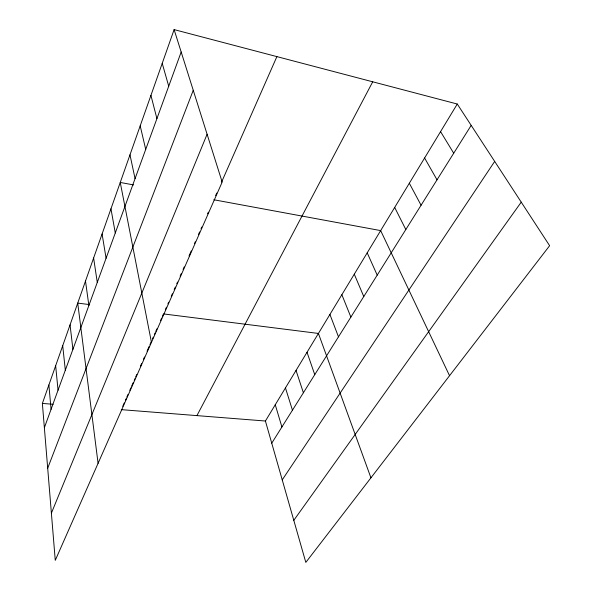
<?xml version="1.0" encoding="UTF-8"?>
<svg xmlns="http://www.w3.org/2000/svg" width="592" height="592" viewBox="0 0 592 592"><rect width="100%" height="100%" fill="white"/><g stroke="black" fill="none" stroke-linecap="round" stroke-linejoin="round"><path stroke-width="0.89" d="M174.115 29.6L222.178 182.07L55.263 560.343L42.372 403.426L174.115 29.6L457.268 104.029L549.628 245.695L305.82 562.4L265.416 421.016L457.268 104.029M44.37 427.713L181.174 52.007M47.693 468.198L193.244 90.287M51.386 513.16L207.096 134.243M122.773 406.282L124.261 402.915M125.371 400.392L126.111 398.712M126.858 397.025L127.968 394.501M129.818 390.306L130.921 387.804M131.661 386.132L133.126 382.795M134.236 380.293L134.969 378.621M135.709 376.949L136.811 374.447M140.474 366.137L141.569 363.643M143.397 359.492L144.5 356.998M147.053 351.197L149.251 346.224M149.976 344.566L151.071 342.08M152.536 338.772L153.261 337.114M154.357 334.628L155.089 332.97M155.822 331.313L156.917 328.826M160.565 320.546L161.66 318.059M162.393 316.402L163.488 313.915L318.422 333.444L370.932 477.818M165.331 309.727L166.441 307.211M167.921 303.859L168.661 302.186M171.243 296.318L172.353 293.81M174.203 289.614L175.313 287.09M176.793 283.731L177.533 282.058M180.123 276.175L181.233 273.659M183.083 269.456L184.201 266.925M189.033 255.959L191.26 250.897M194.546 243.453L195.271 241.81M198.52 234.432L199.6 231.975M201.051 228.697L201.768 227.054M207.6 213.83L208.332 212.173M215.651 195.56L216.761 193.044M221.563 182.144L276.893 56.617M196.936 415.614L372.716 81.8M271.75 443.171L471.188 125.371M282.236 479.875L494.683 161.416M293.795 520.324L521.234 202.146M42.372 403.426L53.154 404.277M121.293 409.649L265.416 421.016M89.658 304.606L77.73 303.104L98.08 463.299M133.629 184.933L120.25 182.454L151.448 342.361M213.808 199.756L380.663 230.599L449.543 375.705M440.566 131.624L453.709 153.217M424.597 158.005L437.022 179.813M409.324 183.246L421.075 205.224M394.694 207.429L405.816 229.533M367.203 252.836L377.208 275.125M354.282 274.192L363.769 296.533M341.865 294.712L350.871 317.09M329.914 314.448L338.476 336.833M307.019 352.284L314.752 374.655M296.037 370.429L303.385 392.755M285.455 387.908L292.448 410.189M275.258 404.758L281.91 426.98M162.223 63.351L168.72 86.21M150.93 95.393L156.917 118.629M140.193 125.844L145.713 149.399M129.981 154.83L135.065 178.643M110.963 208.806L115.277 232.974M102.09 233.973L106.072 258.26M93.617 258.031L97.28 282.406M85.5 281.052L88.874 305.487M70.056 324.875L72.912 349.339M62.708 345.735L65.32 370.185M55.655 365.752L58.046 390.165M48.884 384.963L51.067 409.324"/></g></svg>
